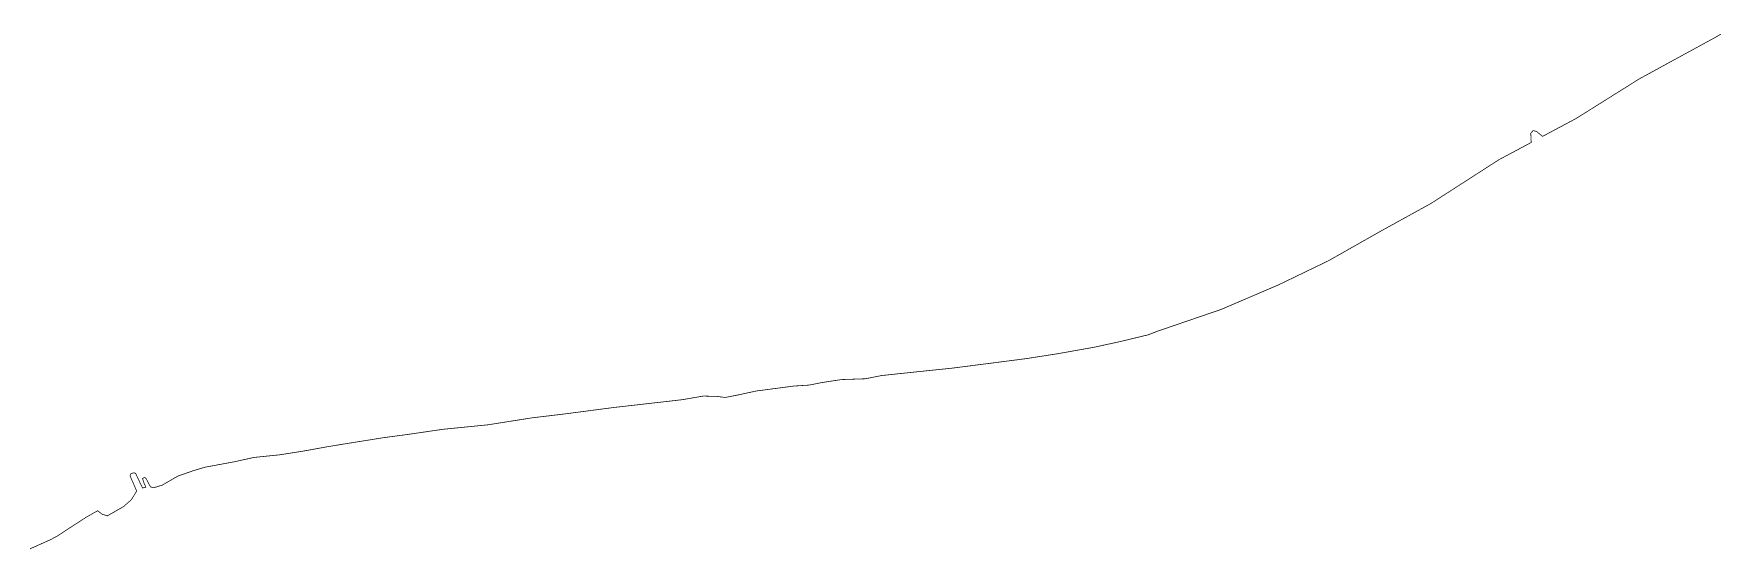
# Model space of a CAD drawing. Extents: x 481468 to 486987, y 3434182 to 3436245.
# Drawn here: x 484227 to 486987, y 3434759 to 3435603 of the extents above; entities that cross this region are included whole.
import ezdxf

# ---------------------------------------------------------------- set-up
doc = ezdxf.new("R2010")
doc.units = 0
doc.header["$LTSCALE"] = 0.5
doc.layers.add('常水位岸线', color=7, linetype='CONTINUOUS', lineweight=0, true_color=0x00aeef)

msp = doc.modelspace()

# ---------------------------------------------------------------- linework, layer by layer
at = {"layer": '常水位岸线', "const_width": 1.2, "flags": 128}
msp.add_lwpolyline([(484221.3, 3434759.8), (484254, 3434774.5), (484265.5, 3434780.5), (484284.4, 3434792.9), (484297.4, 3434801.3), (484311.9, 3434810.8), (484332, 3434822.3), (484339.3, 3434816.5), (484347.7, 3434813.8), (484348.8, 3434814.4), (484374.5, 3434829.1), (484387.2, 3434840.4), (484395.8, 3434854.5), (484384.9, 3434879.4), (484386.3, 3434883), (484391.3, 3434884.3), (484394, 3434883.4), (484405.3, 3434859.4), (484410.7, 3434860.8), (484409.4, 3434864), (484408, 3434867.1), (484406.4, 3434871.7), (484405.3, 3434874.8), (484408.5, 3434876.6), (484410.7, 3434875.7), (484418.4, 3434861.2), (484423.8, 3434859.9), (484437.4, 3434864), (484463.2, 3434878.9), (484489, 3434887.9), (484507.5, 3434893.4), (484555, 3434902.2), (484587.6, 3434909.4), (484629.7, 3434913.7), (484667.2, 3434919.6), (484667.5, 3434919.7), (484670.5, 3434920.2), (484673.4, 3434920.7), (484709.3, 3434927.2), (484738.7, 3434932), (484799.3, 3434941.7), (484839.6, 3434947.1), (484896.5, 3434955.4), (484970.3, 3434962.8), (485041.7, 3434974.1), (485050.9, 3434975.2), (485096, 3434980.6), (485174.3, 3434990.9), (485245.3, 3434999), (485266.3, 3435001.4), (485270.2, 3435001.8), (485274.2, 3435002.3), (485284.8, 3435003.5), (485288.7, 3435004), (485322.2, 3435009.8), (485344.4, 3435009.3), (485358.4, 3435007.5), (485379.2, 3435011.6), (485409, 3435018.1), (485470.6, 3435026.2), (485495.9, 3435027.8), (485515.8, 3435031.8), (485548.4, 3435036.8), (485587.3, 3435038.1), (485614.2, 3435043.4), (485617.8, 3435043.8), (485621.8, 3435044.2), (485640.4, 3435046.2), (485730.4, 3435055.6), (485849.4, 3435070.9), (485901.4, 3435079), (485961.7, 3435089.7), (486005.1, 3435099.2), (486049.9, 3435110), (486065.7, 3435116.1), (486168.6, 3435151.3), (486262.4, 3435191.4), (486328.1, 3435223.1), (486330.8, 3435224.4), (486333.5, 3435225.7), (486344.5, 3435231), (486431.5, 3435280.3), (486468.9, 3435300.9), (486512.9, 3435325.2), (486623.6, 3435396.5), (486676.4, 3435424.7), (486676, 3435431.5), (486675.6, 3435439.7), (486679.5, 3435444.2), (486685.3, 3435442.6), (486694.8, 3435434.6), (486749.6, 3435463.8), (486852.6, 3435528.4), (486870.6, 3435538.3), (486978.7, 3435597.3), (486978.7, 3435597.3), (486986.5, 3435602), (486986.5, 3435602)], dxfattribs=at)

doc.saveas('drawing.dxf')
